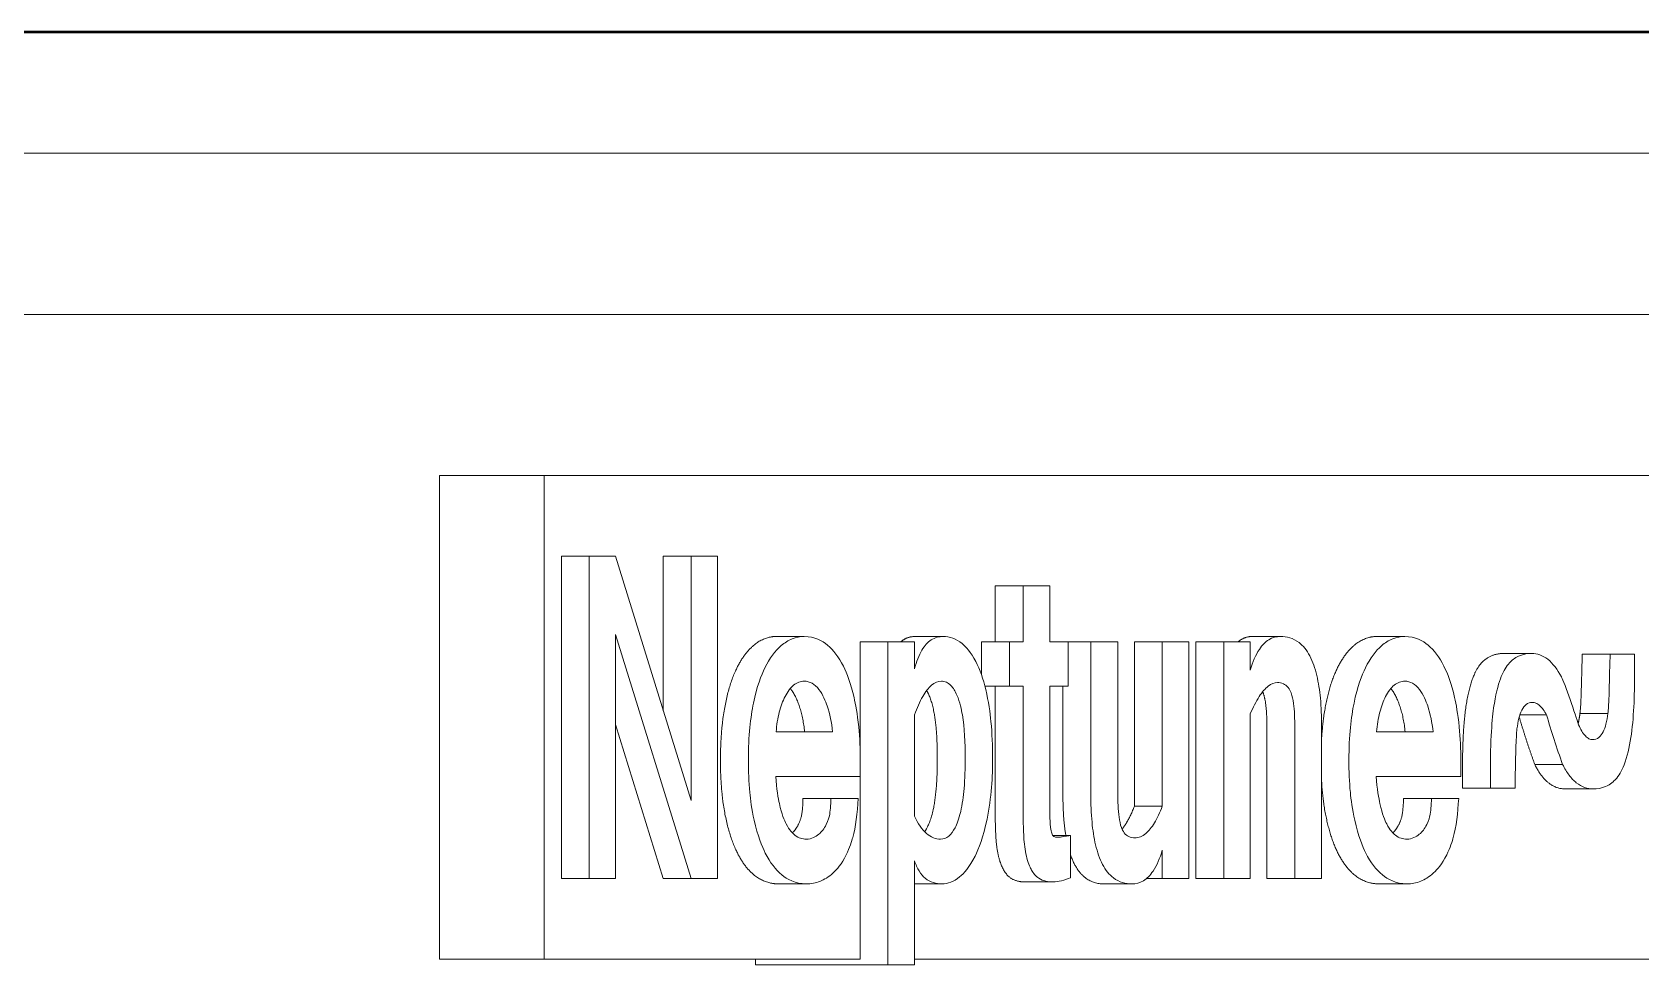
# Model space of a CAD drawing. Header units: inches. Extents: x 19 to 503, y 7 to 322.
# Drawn here: x 268.314 to 270.81, y 110.798 to 112.244 of the extents above; entities that cross this region are included whole.
import ezdxf

# ---------------------------------------------------------------- set-up
doc = ezdxf.new("R2010")
doc.units = ezdxf.units.IN
doc.header["$LTSCALE"] = 15
doc.header["$MEASUREMENT"] = 0
doc.layers.add('Visible (ANSI)', color=7, linetype='Continuous', lineweight=50)

msp = doc.modelspace()

# ---------------------------------------------------------------- linework, layer by layer
at = {"layer": 'Visible (ANSI)'}
msp.add_line((273.57712, 112.2437), (267.17712, 112.2437), dxfattribs=at)
at = {"layer": 'Visible (ANSI)', "linetype": 'Continuous', "lineweight": 18}
for p, q in [((267.32695, 112.0562), (274.07695, 112.0562)), ((267.74882, 111.80617), (273.65507, 111.80617)), ((268.94582, 111.55617), (269.1082, 111.55617)), ((268.94582, 110.80617), (268.94582, 111.55617)), ((269.1082, 111.55617), (272.2957, 111.55617)), ((269.1082, 110.80617), (269.1082, 111.55617)), ((269.13502, 110.93117), (269.13502, 111.43117)), ((269.13502, 111.43117), (269.17832, 111.43117)), ((269.17832, 111.43117), (269.17832, 110.93117)), ((269.21881, 111.43117), (269.17832, 111.43117)), ((269.33647, 111.05212), (269.21881, 111.43117)), ((269.29317, 111.43117), (269.33647, 111.43117)), ((269.29317, 111.19161), (269.29317, 111.43117)), ((269.37721, 111.43117), (269.33647, 111.43117)), ((269.33647, 111.43117), (269.33647, 111.05212)), ((269.37721, 110.93117), (269.37721, 111.43117)), ((269.80803, 111.38511), (269.85133, 111.38511)), ((269.80803, 111.29857), (269.80803, 111.38511)), ((269.89282, 111.38511), (269.85133, 111.38511)), ((269.85133, 111.38511), (269.85133, 111.29857)), ((269.89282, 111.29857), (269.89282, 111.38511)), ((269.21881, 111.30971), (269.33647, 110.93117)), ((269.21881, 110.93117), (269.21881, 111.30971)), ((269.46867, 111.30667), (269.51197, 111.30667)), ((269.68389, 111.30667), (269.72719, 111.30667)), ((270.2071, 111.30667), (270.2504, 111.30667)), ((270.40031, 111.30667), (270.44361, 111.30667)), ((269.59837, 111.29857), (269.64167, 111.29857)), ((269.59837, 111.13622), (269.59837, 111.29857)), ((269.68291, 111.29857), (269.64167, 111.29857)), ((269.64167, 111.29857), (269.64167, 110.79756)), ((269.68291, 111.25657), (269.68291, 111.29857)), ((269.78677, 111.29857), (269.83007, 111.29857)), ((269.78677, 111.24737), (269.78677, 111.29857)), ((269.85133, 111.29857), (269.83007, 111.29857)), ((269.83007, 111.29857), (269.83007, 111.22975)), ((269.92117, 111.29857), (269.89282, 111.29857)), ((269.92117, 111.22975), (269.92117, 111.29857)), ((269.92117, 111.29857), (269.95648, 111.29857)), ((269.99823, 111.29857), (269.95648, 111.29857)), ((269.95648, 111.29857), (269.95648, 111.06173)), ((269.99823, 111.06426), (269.99823, 111.29857)), ((270.02401, 111.04351), (270.02401, 111.29857)), ((270.02401, 111.29857), (270.06731, 111.29857)), ((270.10856, 111.29857), (270.06731, 111.29857)), ((270.06731, 111.29857), (270.06731, 111.04351)), ((270.10856, 110.93117), (270.10856, 111.29857)), ((270.1193, 110.93117), (270.1193, 111.29857)), ((270.1193, 111.29857), (270.1626, 111.29857)), ((270.20384, 111.29857), (270.1626, 111.29857)), ((270.1626, 111.29857), (270.1626, 110.93117)), ((270.20384, 111.25455), (270.20384, 111.29857)), ((270.59732, 111.28036), (270.64062, 111.28036)), ((270.71878, 111.27934), (270.76208, 111.27934)), ((270.80003, 111.27934), (270.76208, 111.27934)), ((270.80003, 111.24949), (270.80003, 111.27934)), ((269.79213, 111.22975), (269.83007, 111.22975)), ((269.80803, 111.0425), (269.80803, 111.22975)), ((269.83007, 111.22975), (269.85133, 111.22975)), ((269.85133, 111.22975), (269.85133, 111.0425)), ((269.89282, 111.03997), (269.89282, 111.22975)), ((269.89282, 111.22975), (269.92117, 111.22975)), ((269.91318, 111.06173), (269.91318, 111.22975)), ((269.68291, 111.02783), (269.68291, 111.18521)), ((270.20384, 110.93117), (270.20384, 111.18673)), ((270.62212, 111.18521), (270.6634, 111.18521)), ((270.71524, 111.18724), (270.75854, 111.18724)), ((269.29317, 110.93117), (269.21881, 111.1704)), ((269.55574, 111.1589), (269.46819, 111.1589)), ((270.22962, 110.93117), (270.22962, 111.16548)), ((270.27292, 111.16548), (270.27292, 110.93117)), ((270.31442, 110.93117), (270.31442, 111.16801)), ((270.48739, 111.1589), (270.39984, 111.1589)), ((269.59876, 111.08957), (269.59876, 111.11436)), ((270.53041, 111.08957), (270.53041, 111.11436)), ((270.64514, 111.10829), (270.68845, 111.10829)), ((269.46769, 111.08957), (269.59876, 111.08957)), ((269.59837, 110.80617), (269.59837, 111.08957)), ((270.39933, 111.08957), (270.53041, 111.08957)), ((270.53305, 111.07135), (270.53305, 111.10171)), ((270.57635, 111.10171), (270.57635, 111.07135)), ((270.53305, 111.07135), (270.57635, 111.07135)), ((270.57635, 111.07135), (270.61456, 111.07135)), ((270.69246, 111.07034), (270.73576, 111.07034)), ((269.50991, 111.05566), (269.55321, 111.05566)), ((269.59547, 111.05566), (269.55321, 111.05566)), ((270.02401, 111.04351), (270.06731, 111.04351)), ((270.44156, 111.05566), (270.48486, 111.05566)), ((270.52712, 111.05566), (270.48486, 111.05566)), ((269.89756, 110.99797), (269.92496, 110.99797)), ((269.92496, 110.93268), (269.92496, 110.99797)), ((269.68291, 110.79756), (269.68291, 110.959)), ((270.06731, 110.97519), (270.06731, 110.93117)), ((269.13502, 110.93117), (269.17832, 110.93117)), ((269.17832, 110.93117), (269.21881, 110.93117)), ((269.29317, 110.93117), (269.33647, 110.93117)), ((269.33647, 110.93117), (269.37721, 110.93117)), ((270.04254, 110.93117), (270.06731, 110.93117)), ((270.06731, 110.93117), (270.10856, 110.93117)), ((270.1193, 110.93117), (270.1626, 110.93117)), ((270.1626, 110.93117), (270.20384, 110.93117)), ((270.22962, 110.93117), (270.27292, 110.93117)), ((270.27292, 110.93117), (270.31442, 110.93117)), ((269.4717, 110.92307), (269.515, 110.92307)), ((269.68291, 110.92307), (269.72517, 110.92307)), ((269.85433, 110.9261), (269.89763, 110.9261)), ((269.97695, 110.92307), (270.02025, 110.92307)), ((270.40335, 110.92307), (270.44665, 110.92307)), ((268.94582, 110.80617), (269.1082, 110.80617)), ((269.59837, 110.80617), (269.1082, 110.80617)), ((269.43599, 110.79756), (269.43599, 110.80617)), ((272.2957, 110.80617), (269.68291, 110.80617)), ((269.43599, 110.79756), (269.64167, 110.79756)), ((269.64167, 110.79756), (269.68291, 110.79756))]:
    msp.add_line(p, q, dxfattribs=at)
for points in [[(269.38188, 111.11487), (269.38188, 111.1589), (269.39427, 111.22975), (269.4173, 111.27934), (269.44969, 111.30667), (269.46867, 111.30667)], [(269.66177, 111.29857), (269.67138, 111.30667), (269.68389, 111.30667)], [(270.185, 111.29857), (270.19483, 111.30667), (270.2071, 111.30667)], [(270.53305, 111.10171), (270.53305, 111.14979), (270.54013, 111.21659), (270.55557, 111.26112), (270.58037, 111.28036), (270.59732, 111.28036)], [(270.71524, 111.18724), (270.7165, 111.19635), (270.71777, 111.23734), (270.71878, 111.27934)], [(270.64514, 111.10829), (270.63184, 111.14505), (270.62108, 111.18182)], [(270.71251, 111.17174), (270.71417, 111.17853), (270.71524, 111.18724)], [(269.4717, 110.92307), (269.45171, 110.92307), (269.41857, 110.94888), (269.39478, 110.99898), (269.38188, 111.06932), (269.38188, 111.11487)], [(270.69246, 111.07034), (270.66387, 111.07034), (270.64514, 111.10829)], [(269.91766, 110.99797), (269.91318, 111.02498), (269.91318, 111.06173)], [(269.85433, 110.9261), (269.83915, 110.9261), (269.82093, 110.94129), (269.81056, 110.97266), (269.80803, 111.01467), (269.80803, 111.0425)], [(270.00492, 111.00792), (270.01498, 111.02016), (270.02401, 111.04351)], [(269.97695, 110.92307), (269.94059, 110.92307), (269.92496, 110.96815)]]:
    msp.add_open_spline(points, degree=2, dxfattribs=at)
for points, degree, knots in [([(269.51197, 111.30667), (269.50572, 111.30667), (269.4995, 111.30556), (269.4867, 111.30049), (269.48106, 111.29669), (269.46666, 111.28429), (269.45816, 111.27297), (269.44495, 111.2463), (269.43829, 111.22906), (269.42871, 111.18184), (269.42518, 111.1535), (269.42518, 111.11487)], 3, [-1.4919316, -1.4919316, -1.4919316, -1.4919316, -1.2903014, -1.2903014, -1.0712515, -1.0712515, -0.6411915, -0.6411915, -0.2943902, -0.2943902, 0, 0, 0, 0]), ([(269.59876, 111.11436), (269.59876, 111.13184), (269.59804, 111.14937), (269.59434, 111.18692), (269.59146, 111.20181), (269.58428, 111.23356), (269.57827, 111.24925), (269.56547, 111.27489), (269.55723, 111.28563), (269.53985, 111.29992), (269.52819, 111.30667), (269.51197, 111.30667)], 3, [-0.95374288, -0.95374288, -0.95374288, -0.95374288, -0.86423892, -0.86423892, -0.75775194, -0.75775194, -0.52950742, -0.52950742, -0.24718032, -0.24718032, 0, 0, 0, 0]), ([(269.72719, 111.30667), (269.72095, 111.30667), (269.71468, 111.30516), (269.70346, 111.29787), (269.69864, 111.29271), (269.68957, 111.27757), (269.68582, 111.26765), (269.68291, 111.25657)], 3, [-0.27518447, -0.27518447, -0.27518447, -0.27518447, -0.18002451, -0.18002451, -0.0953991, -0.0953991, 0, 0, 0, 0]), ([(269.80412, 111.11791), (269.80412, 111.13699), (269.80332, 111.15608), (269.80014, 111.18812), (269.79789, 111.20592), (269.78959, 111.24065), (269.78443, 111.25559), (269.7703, 111.28262), (269.76248, 111.29088), (269.74729, 111.30344), (269.73733, 111.30667), (269.72719, 111.30667)], 3, [-0.55895589, -0.55895589, -0.55895589, -0.55895589, -0.42730196, -0.42730196, -0.33362764, -0.33362764, -0.25055777, -0.25055777, -0.15451105, -0.15451105, 0, 0, 0, 0]), ([(270.2504, 111.30667), (270.24439, 111.30667), (270.23839, 111.30521), (270.22728, 111.29839), (270.22235, 111.29344), (270.21212, 111.27801), (270.20752, 111.26696), (270.20384, 111.25455)], 3, [-0.28699786, -0.28699786, -0.28699786, -0.28699786, -0.19530538, -0.19530538, -0.10997007, -0.10997007, 0, 0, 0, 0]), ([(270.31442, 111.16801), (270.31442, 111.18233), (270.31391, 111.19694), (270.31145, 111.22308), (270.30969, 111.23498), (270.30437, 111.25748), (270.30081, 111.26774), (270.29136, 111.28567), (270.28569, 111.29247), (270.27027, 111.30424), (270.26019, 111.30667), (270.2504, 111.30667)], 3, [-0.54983804, -0.54983804, -0.54983804, -0.54983804, -0.44076065, -0.44076065, -0.34737427, -0.34737427, -0.25125884, -0.25125884, -0.14914917, -0.14914917, 0, 0, 0, 0]), ([(270.31442, 111.14716), (270.31588, 111.17239), (270.32592, 111.22975), (270.34895, 111.27934), (270.38134, 111.30667), (270.40031, 111.30667)], 2, [0.3808302, 0.3808302, 0.3808302, 1, 2, 3, 4, 4, 4]), ([(270.44361, 111.30667), (270.43736, 111.30667), (270.43114, 111.30556), (270.41835, 111.30049), (270.41271, 111.29669), (270.39831, 111.28429), (270.3898, 111.27297), (270.3766, 111.2463), (270.36994, 111.22906), (270.36036, 111.18184), (270.35682, 111.1535), (270.35682, 111.11487)], 3, [-1.4919316, -1.4919316, -1.4919316, -1.4919316, -1.2903014, -1.2903014, -1.0712515, -1.0712515, -0.6411915, -0.6411915, -0.2943902, -0.2943902, 0, 0, 0, 0]), ([(270.53041, 111.11436), (270.53041, 111.13184), (270.52969, 111.14937), (270.52598, 111.18692), (270.5231, 111.20181), (270.51593, 111.23356), (270.50992, 111.24925), (270.49711, 111.27489), (270.48888, 111.28563), (270.4715, 111.29992), (270.45983, 111.30667), (270.44361, 111.30667)], 3, [-0.95374288, -0.95374288, -0.95374288, -0.95374288, -0.86423892, -0.86423892, -0.75775194, -0.75775194, -0.52950742, -0.52950742, -0.24718032, -0.24718032, 0, 0, 0, 0]), ([(270.64062, 111.28036), (270.63431, 111.28036), (270.62789, 111.27935), (270.61663, 111.27472), (270.61122, 111.2715), (270.60111, 111.26056), (270.59682, 111.25331), (270.58974, 111.23576), (270.58565, 111.22249), (270.57961, 111.18493), (270.57635, 111.15498), (270.57635, 111.10171)], 3, [-2.3834325, -2.3834325, -2.3834325, -2.3834325, -1.8060438, -1.8060438, -1.3327779, -1.3327779, -0.8613347, -0.8613347, -0.4059085, -0.4059085, 0, 0, 0, 0]), ([(270.68642, 111.24392), (270.6803, 111.25566), (270.67336, 111.26498), (270.65753, 111.27757), (270.64918, 111.28036), (270.64062, 111.28036)], 3, [-0.2596696, -0.2596696, -0.2596696, -0.2596696, -0.13042883, -0.13042883, 0, 0, 0, 0]), ([(270.76208, 111.27934), (270.76091, 111.23095), (270.76044, 111.21644), (270.7599, 111.20223), (270.75937, 111.19325), (270.75854, 111.18724)], 3, [-0.073344423, -0.073344423, -0.073344423, -0.073344423, -0.047519074, -0.047519074, 0, 0, 0, 0]), ([(269.46819, 111.1589), (269.46911, 111.16946), (269.4707, 111.17969), (269.47547, 111.19836), (269.47848, 111.20647), (269.48621, 111.22134), (269.49055, 111.22705), (269.50059, 111.23539), (269.5062, 111.23734), (269.51197, 111.23734)], 3, [-0.31166749, -0.31166749, -0.31166749, -0.31166749, -0.23705054, -0.23705054, -0.16576507, -0.16576507, -0.0878526, -0.0878526, 0, 0, 0, 0]), ([(269.51197, 111.23734), (269.51607, 111.23734), (269.52014, 111.23636), (269.52786, 111.23198), (269.53139, 111.22877), (269.54076, 111.21649), (269.54498, 111.20609), (269.55158, 111.18677), (269.55424, 111.17327), (269.55574, 111.1589)], 3, [-0.25145744, -0.25145744, -0.25145744, -0.25145744, -0.21404187, -0.21404187, -0.17828382, -0.17828382, -0.11189925, -0.11189925, 0, 0, 0, 0]), ([(269.68291, 111.18521), (269.68662, 111.19554), (269.69086, 111.20545), (269.69976, 111.22094), (269.70431, 111.22699), (269.71424, 111.23526), (269.71935, 111.23734), (269.72466, 111.23734)], 3, [-0.26084909, -0.26084909, -0.26084909, -0.26084909, -0.1639148, -0.1639148, -0.08102913, -0.08102913, 0, 0, 0, 0]), ([(269.72466, 111.23734), (269.72724, 111.23734), (269.72981, 111.23684), (269.73472, 111.23464), (269.73701, 111.23303), (269.74291, 111.22708), (269.74608, 111.22186), (269.75338, 111.20486), (269.75581, 111.193), (269.76047, 111.16522), (269.76161, 111.14154), (269.76161, 111.11791)], 3, [-0.34391216, -0.34391216, -0.34391216, -0.34391216, -0.31786711, -0.31786711, -0.29318796, -0.29318796, -0.251195, -0.251195, -0.18010027, -0.18010027, 0, 0, 0, 0]), ([(270.20384, 111.18673), (270.20804, 111.19643), (270.2127, 111.20577), (270.22203, 111.22019), (270.22669, 111.2259), (270.23625, 111.23335), (270.24097, 111.23532), (270.24585, 111.23532)], 3, [-0.25414778, -0.25414778, -0.25414778, -0.25414778, -0.15637481, -0.15637481, -0.07435436, -0.07435436, 0, 0, 0, 0]), ([(270.24585, 111.23532), (270.24894, 111.23532), (270.25213, 111.23481), (270.25773, 111.23224), (270.26025, 111.23039), (270.26467, 111.22482), (270.26612, 111.22177), (270.26888, 111.21442), (270.27005, 111.20865), (270.27241, 111.19192), (270.27292, 111.17859), (270.27292, 111.16548)], 3, [-0.24371502, -0.24371502, -0.24371502, -0.24371502, -0.20910445, -0.20910445, -0.17940168, -0.17940168, -0.15075746, -0.15075746, -0.09989135, -0.09989135, 0, 0, 0, 0]), ([(270.39984, 111.1589), (270.40076, 111.16946), (270.40234, 111.17969), (270.40712, 111.19836), (270.41013, 111.20647), (270.41786, 111.22134), (270.42219, 111.22705), (270.43224, 111.23539), (270.43785, 111.23734), (270.44361, 111.23734)], 3, [-0.31166749, -0.31166749, -0.31166749, -0.31166749, -0.23705054, -0.23705054, -0.16576507, -0.16576507, -0.0878526, -0.0878526, 0, 0, 0, 0]), ([(270.44361, 111.23734), (270.44772, 111.23734), (270.45178, 111.23636), (270.45951, 111.23198), (270.46304, 111.22877), (270.47241, 111.21649), (270.47662, 111.20609), (270.48322, 111.18677), (270.48589, 111.17327), (270.48739, 111.1589)], 3, [-0.25145744, -0.25145744, -0.25145744, -0.25145744, -0.21404187, -0.21404187, -0.17828382, -0.17828382, -0.11189925, -0.11189925, 0, 0, 0, 0]), ([(270.71324, 111.16953), (270.71159, 111.17452), (270.69347, 111.22922), (270.68737, 111.2424), (270.68699, 111.24316), (270.6866, 111.24373), (270.68651, 111.24385), (270.68642, 111.24392)], 3, [-0.081233848, -0.081233848, -0.081233848, -0.081233848, -0.006321127, -0.006321127, -0.00143225, -0.00143225, 0, 0, 0, 0]), ([(270.73576, 111.07034), (270.74212, 111.07034), (270.7486, 111.07135), (270.76293, 111.07736), (270.76799, 111.08237), (270.77557, 111.09071), (270.78, 111.09831), (270.78863, 111.12), (270.79198, 111.13471), (270.79874, 111.17909), (270.80003, 111.2146), (270.80003, 111.24949)], 3, [-0.58963682, -0.58963682, -0.58963682, -0.58963682, -0.55353283, -0.55353283, -0.50652615, -0.50652615, -0.40328783, -0.40328783, -0.26584205, -0.26584205, 0, 0, 0, 0]), ([(269.51244, 111.1589), (269.5089, 111.1928), (269.49396, 111.22139), (269.49023, 111.22592)], 2, [0, 0, 0, 1, 1.2837697, 1.2837697, 1.2837697]), ([(269.71831, 111.11791), (269.71831, 111.17813), (269.70543, 111.21677), (269.70173, 111.22305)], 2, [0, 0, 0, 1, 1.3052223, 1.3052223, 1.3052223]), ([(270.22962, 111.16548), (270.22962, 111.20495), (270.22324, 111.22058), (270.22305, 111.22101)], 2, [0, 0, 0, 1, 1.0292081, 1.0292081, 1.0292081]), ([(270.44409, 111.1589), (270.44055, 111.1928), (270.4256, 111.22139), (270.42187, 111.22592)], 2, [0, 0, 0, 1, 1.2837697, 1.2837697, 1.2837697]), ([(270.6176, 111.16345), (270.6183, 111.16914), (270.61926, 111.1748), (270.62176, 111.18454), (270.6232, 111.18873), (270.6269, 111.19611), (270.6291, 111.19901), (270.63461, 111.20348), (270.63786, 111.20444), (270.64113, 111.20444)], 3, [-0.17401034, -0.17401034, -0.17401034, -0.17401034, -0.12936578, -0.12936578, -0.09065897, -0.09065897, -0.0497718, -0.0497718, 0, 0, 0, 0]), ([(270.64113, 111.20444), (270.6431, 111.20444), (270.64505, 111.20405), (270.64893, 111.20243), (270.65081, 111.20121), (270.65663, 111.19619), (270.66021, 111.19112), (270.6634, 111.18521)], 3, [-0.12657462, -0.12657462, -0.12657462, -0.12657462, -0.09654482, -0.09654482, -0.06622492, -0.06622492, 0, 0, 0, 0]), ([(270.6634, 111.18521), (270.66717, 111.17219), (270.67112, 111.15937), (270.67947, 111.13372), (270.68389, 111.12089), (270.68845, 111.10829)], 3, [-0.23324276, -0.23324276, -0.23324276, -0.23324276, -0.11854585, -0.11854585, 0, 0, 0, 0]), ([(270.75854, 111.18724), (270.75785, 111.18164), (270.75691, 111.17605), (270.75448, 111.1665), (270.75308, 111.16239), (270.74942, 111.15515), (270.74719, 111.15225), (270.74164, 111.14774), (270.73833, 111.14675), (270.735, 111.14675)], 3, [-0.17274752, -0.17274752, -0.17274752, -0.17274752, -0.12892677, -0.12892677, -0.09125466, -0.09125466, -0.05069558, -0.05069558, 0, 0, 0, 0]), ([(270.61456, 111.07135), (270.61482, 111.09022), (270.61522, 111.11392), (270.61629, 111.14543), (270.61685, 111.15693), (270.6176, 111.16345)], 3, [-0.12909353, -0.12909353, -0.12909353, -0.12909353, -0.05099445, -0.05099445, 0, 0, 0, 0]), ([(270.735, 111.14675), (270.73307, 111.14675), (270.73116, 111.14723), (270.72735, 111.14915), (270.72551, 111.1506), (270.71974, 111.15664), (270.71624, 111.16277), (270.71324, 111.16953)], 3, [-0.12863255, -0.12863255, -0.12863255, -0.12863255, -0.09912652, -0.09912652, -0.06883712, -0.06883712, 0, 0, 0, 0]), ([(269.42518, 111.11487), (269.42518, 111.09811), (269.42583, 111.08122), (269.42847, 111.05387), (269.43036, 111.03876), (269.43965, 110.99701), (269.44636, 110.98106), (269.45882, 110.95618), (269.4674, 110.94498), (269.48533, 110.9303), (269.4976, 110.92307), (269.515, 110.92307)], 3, [-1.1520732, -1.1520732, -1.1520732, -1.1520732, -0.9328917, -0.9328917, -0.7880369, -0.7880369, -0.5752915, -0.5752915, -0.2652163, -0.2652163, 0, 0, 0, 0]), ([(269.69874, 111.004), (269.70377, 111.01125), (269.71831, 111.05363), (269.71831, 111.11791)], 2, [0.6156172, 0.6156172, 0.6156172, 1, 2, 2, 2]), ([(269.76161, 111.11791), (269.76161, 111.10239), (269.76115, 111.08617), (269.75881, 111.05871), (269.75716, 111.04628), (269.7517, 111.02302), (269.74843, 111.01539), (269.74287, 111.00466), (269.73962, 111.00023), (269.73194, 110.99385), (269.72773, 110.9924), (269.7234, 110.9924)], 3, [-0.30290761, -0.30290761, -0.30290761, -0.30290761, -0.23644812, -0.23644812, -0.18377195, -0.18377195, -0.1266776, -0.1266776, -0.06597425, -0.06597425, 0, 0, 0, 0]), ([(269.72517, 110.92307), (269.73475, 110.92307), (269.74402, 110.92646), (269.75957, 110.93937), (269.76832, 110.94896), (269.78255, 110.97764), (269.78962, 110.99538), (269.80227, 111.05682), (269.80412, 111.08985), (269.80412, 111.11791)], 3, [-1.0037119, -1.0037119, -1.0037119, -1.0037119, -0.6558258, -0.6558258, -0.3924925, -0.3924925, -0.2137644, -0.2137644, 0, 0, 0, 0]), ([(270.35682, 111.11487), (270.35682, 111.09811), (270.35748, 111.08122), (270.36012, 111.05387), (270.362, 111.03876), (270.3713, 110.99701), (270.37801, 110.98106), (270.39047, 110.95618), (270.39905, 110.94498), (270.41698, 110.9303), (270.42925, 110.92307), (270.44665, 110.92307)], 3, [-1.1520732, -1.1520732, -1.1520732, -1.1520732, -0.9328917, -0.9328917, -0.7880369, -0.7880369, -0.5752915, -0.5752915, -0.2652163, -0.2652163, 0, 0, 0, 0]), ([(270.68845, 111.10829), (270.6915, 111.1021), (270.69482, 111.09653), (270.70195, 111.08694), (270.70569, 111.08299), (270.71797, 111.07314), (270.72679, 111.07034), (270.73576, 111.07034)], 3, [-0.26781171, -0.26781171, -0.26781171, -0.26781171, -0.20158046, -0.20158046, -0.13679537, -0.13679537, 0, 0, 0, 0]), ([(269.515, 110.9924), (269.50899, 110.9924), (269.50304, 110.99416), (269.49377, 111.00136), (269.4889, 111.00629), (269.48101, 111.02149), (269.4769, 111.03077), (269.47174, 111.05467), (269.46847, 111.07124), (269.46769, 111.08957)], 3, [-1.9615665, -1.9615665, -1.9615665, -1.9615665, -1.0582577, -1.0582577, -0.4670175, -0.4670175, -0.1401197, -0.1401197, 0, 0, 0, 0]), ([(270.40335, 110.92307), (270.38336, 110.92307), (270.35021, 110.94888), (270.32643, 110.99898), (270.31593, 111.05619), (270.31442, 111.08231)], 2, [0, 0, 0, 1, 2, 3, 3.6267118, 3.6267118, 3.6267118]), ([(270.44665, 110.9924), (270.44064, 110.9924), (270.43469, 110.99416), (270.42542, 111.00136), (270.42054, 111.00629), (270.41265, 111.02149), (270.40855, 111.03077), (270.40339, 111.05467), (270.40012, 111.07124), (270.39933, 111.08957)], 3, [-1.9615665, -1.9615665, -1.9615665, -1.9615665, -1.0582577, -1.0582577, -0.4670175, -0.4670175, -0.1401197, -0.1401197, 0, 0, 0, 0]), ([(269.95648, 111.06173), (269.95648, 111.04738), (269.95699, 111.03273), (269.95946, 111.00655), (269.96121, 110.99462), (269.96654, 110.97212), (269.97008, 110.96188), (269.9795, 110.944), (269.98515, 110.93722), (270.00049, 110.92549), (270.01052, 110.92307), (270.02025, 110.92307)], 3, [-0.54882756, -0.54882756, -0.54882756, -0.54882756, -0.43951235, -0.43951235, -0.34598462, -0.34598462, -0.25005812, -0.25005812, -0.14831849, -0.14831849, 0, 0, 0, 0]), ([(270.0248, 110.99442), (270.02167, 110.99442), (270.01844, 110.99495), (270.01288, 110.99761), (270.01045, 110.99946), (270.00633, 111.00479), (270.00491, 111.00767), (270.00217, 111.01505), (270.00104, 111.02078), (269.99873, 111.0375), (269.99823, 111.05102), (269.99823, 111.06426)], 3, [-0.25342297, -0.25342297, -0.25342297, -0.25342297, -0.21349345, -0.21349345, -0.18069807, -0.18069807, -0.15097762, -0.15097762, -0.10090432, -0.10090432, 0, 0, 0, 0]), ([(269.49346, 111.00212), (269.49572, 111.00435), (269.50308, 111.01416), (269.50941, 111.03339), (269.50991, 111.05566)], 2, [1.6157242, 1.6157242, 1.6157242, 2, 3, 4, 4, 4]), ([(269.515, 110.92307), (269.52237, 110.92307), (269.52969, 110.92441), (269.54257, 110.92965), (269.54952, 110.93346), (269.56238, 110.94534), (269.56985, 110.95373), (269.58235, 110.97908), (269.58565, 110.98989), (269.59159, 111.01138), (269.59417, 111.03249), (269.59547, 111.05566)], 3, [-0.51058672, -0.51058672, -0.51058672, -0.51058672, -0.39585732, -0.39585732, -0.30581684, -0.30581684, -0.23379286, -0.23379286, -0.17764071, -0.17764071, 0, 0, 0, 0]), ([(269.55321, 111.05566), (269.55297, 111.04482), (269.55223, 111.03539), (269.55058, 111.02753), (269.54934, 111.02176), (269.54283, 111.00879), (269.53885, 111.00368), (269.52988, 110.99621), (269.5232, 110.9924), (269.515, 110.9924)], 3, [-1.3567512, -1.3567512, -1.3567512, -1.3567512, -0.3873837, -0.3873837, -0.2508201, -0.2508201, -0.1248926, -0.1248926, 0, 0, 0, 0]), ([(269.85133, 111.0425), (269.85133, 111.02566), (269.85156, 111.00874), (269.85339, 110.98179), (269.85485, 110.97192), (269.85987, 110.95325), (269.86273, 110.94755), (269.86716, 110.93993), (269.87073, 110.93517), (269.88244, 110.92752), (269.89005, 110.9261), (269.89763, 110.9261)], 3, [-0.45637652, -0.45637652, -0.45637652, -0.45637652, -0.34795416, -0.34795416, -0.28133028, -0.28133028, -0.21146767, -0.21146767, -0.11555685, -0.11555685, 0, 0, 0, 0]), ([(269.90446, 110.99544), (269.90267, 110.99544), (269.90083, 110.99546), (269.8984, 110.99689), (269.89776, 110.9976), (269.89668, 110.99936), (269.89616, 111.00046), (269.89506, 111.00367), (269.89451, 111.00669), (269.89343, 111.01532), (269.89282, 111.02308), (269.89282, 111.03997)], 3, [-0.46029222, -0.46029222, -0.46029222, -0.46029222, -0.32463762, -0.32463762, -0.26853254, -0.26853254, -0.21873732, -0.21873732, -0.12874165, -0.12874165, 0, 0, 0, 0]), ([(270.06731, 111.04351), (270.06367, 111.03409), (270.05957, 111.02516), (270.05095, 111.01093), (270.04655, 111.00531), (270.03632, 110.99672), (270.03068, 110.99442), (270.0248, 110.99442)], 3, [-0.25985251, -0.25985251, -0.25985251, -0.25985251, -0.16904466, -0.16904466, -0.0895398, -0.0895398, 0, 0, 0, 0]), ([(270.4251, 111.00212), (270.42737, 111.00435), (270.43473, 111.01416), (270.44105, 111.03339), (270.44156, 111.05566)], 2, [1.6157242, 1.6157242, 1.6157242, 2, 3, 4, 4, 4]), ([(270.44665, 110.92307), (270.45401, 110.92307), (270.46134, 110.92441), (270.47421, 110.92965), (270.48117, 110.93346), (270.49403, 110.94534), (270.5015, 110.95373), (270.514, 110.97908), (270.51729, 110.98989), (270.52324, 111.01138), (270.52581, 111.03249), (270.52712, 111.05566)], 3, [-0.51058672, -0.51058672, -0.51058672, -0.51058672, -0.39585732, -0.39585732, -0.30581684, -0.30581684, -0.23379286, -0.23379286, -0.17764071, -0.17764071, 0, 0, 0, 0]), ([(270.48486, 111.05566), (270.48461, 111.04482), (270.48388, 111.03539), (270.48222, 111.02753), (270.48099, 111.02176), (270.47448, 111.00879), (270.4705, 111.00368), (270.46153, 110.99621), (270.45485, 110.9924), (270.44665, 110.9924)], 3, [-1.3567512, -1.3567512, -1.3567512, -1.3567512, -0.3873837, -0.3873837, -0.2508201, -0.2508201, -0.1248926, -0.1248926, 0, 0, 0, 0]), ([(269.7234, 110.9924), (269.71961, 110.9924), (269.71585, 110.9931), (269.70852, 110.99609), (269.70502, 110.9983), (269.69452, 111.00748), (269.68832, 111.01668), (269.68291, 111.02783)], 3, [-0.23235467, -0.23235467, -0.23235467, -0.23235467, -0.17463394, -0.17463394, -0.11837707, -0.11837707, 0, 0, 0, 0]), ([(269.92496, 110.99797), (269.923, 110.99767), (269.91475, 110.99643), (269.91096, 110.9958), (269.9088, 110.99544), (269.90446, 110.99544)], 3, [-0.29682219, -0.29682219, -0.29682219, -0.29682219, -0.06611673, -0.06611673, 0, 0, 0, 0]), ([(269.68291, 110.959), (269.68487, 110.95295), (269.68725, 110.94763), (269.69294, 110.93836), (269.69616, 110.93465), (269.70755, 110.92518), (269.71659, 110.92307), (269.72517, 110.92307)], 3, [-0.24235731, -0.24235731, -0.24235731, -0.24235731, -0.1875229, -0.1875229, -0.13070815, -0.13070815, 0, 0, 0, 0]), ([(270.02025, 110.92307), (270.0263, 110.92307), (270.03233, 110.92452), (270.04351, 110.9313), (270.04849, 110.93623), (270.05887, 110.95163), (270.06355, 110.9627), (270.06731, 110.97519)], 3, [-0.28914927, -0.28914927, -0.28914927, -0.28914927, -0.1969143, -0.1969143, -0.11111134, -0.11111134, 0, 0, 0, 0]), ([(269.89763, 110.9261), (269.90203, 110.9261), (269.90643, 110.9267), (269.91554, 110.92889), (269.92029, 110.93059), (269.92496, 110.93268)], 3, [-0.13991373, -0.13991373, -0.13991373, -0.13991373, -0.07297611, -0.07297611, 0, 0, 0, 0])]:
    msp.add_open_spline(points, degree=degree, knots=knots, dxfattribs=at)

doc.saveas('drawing.dxf')
